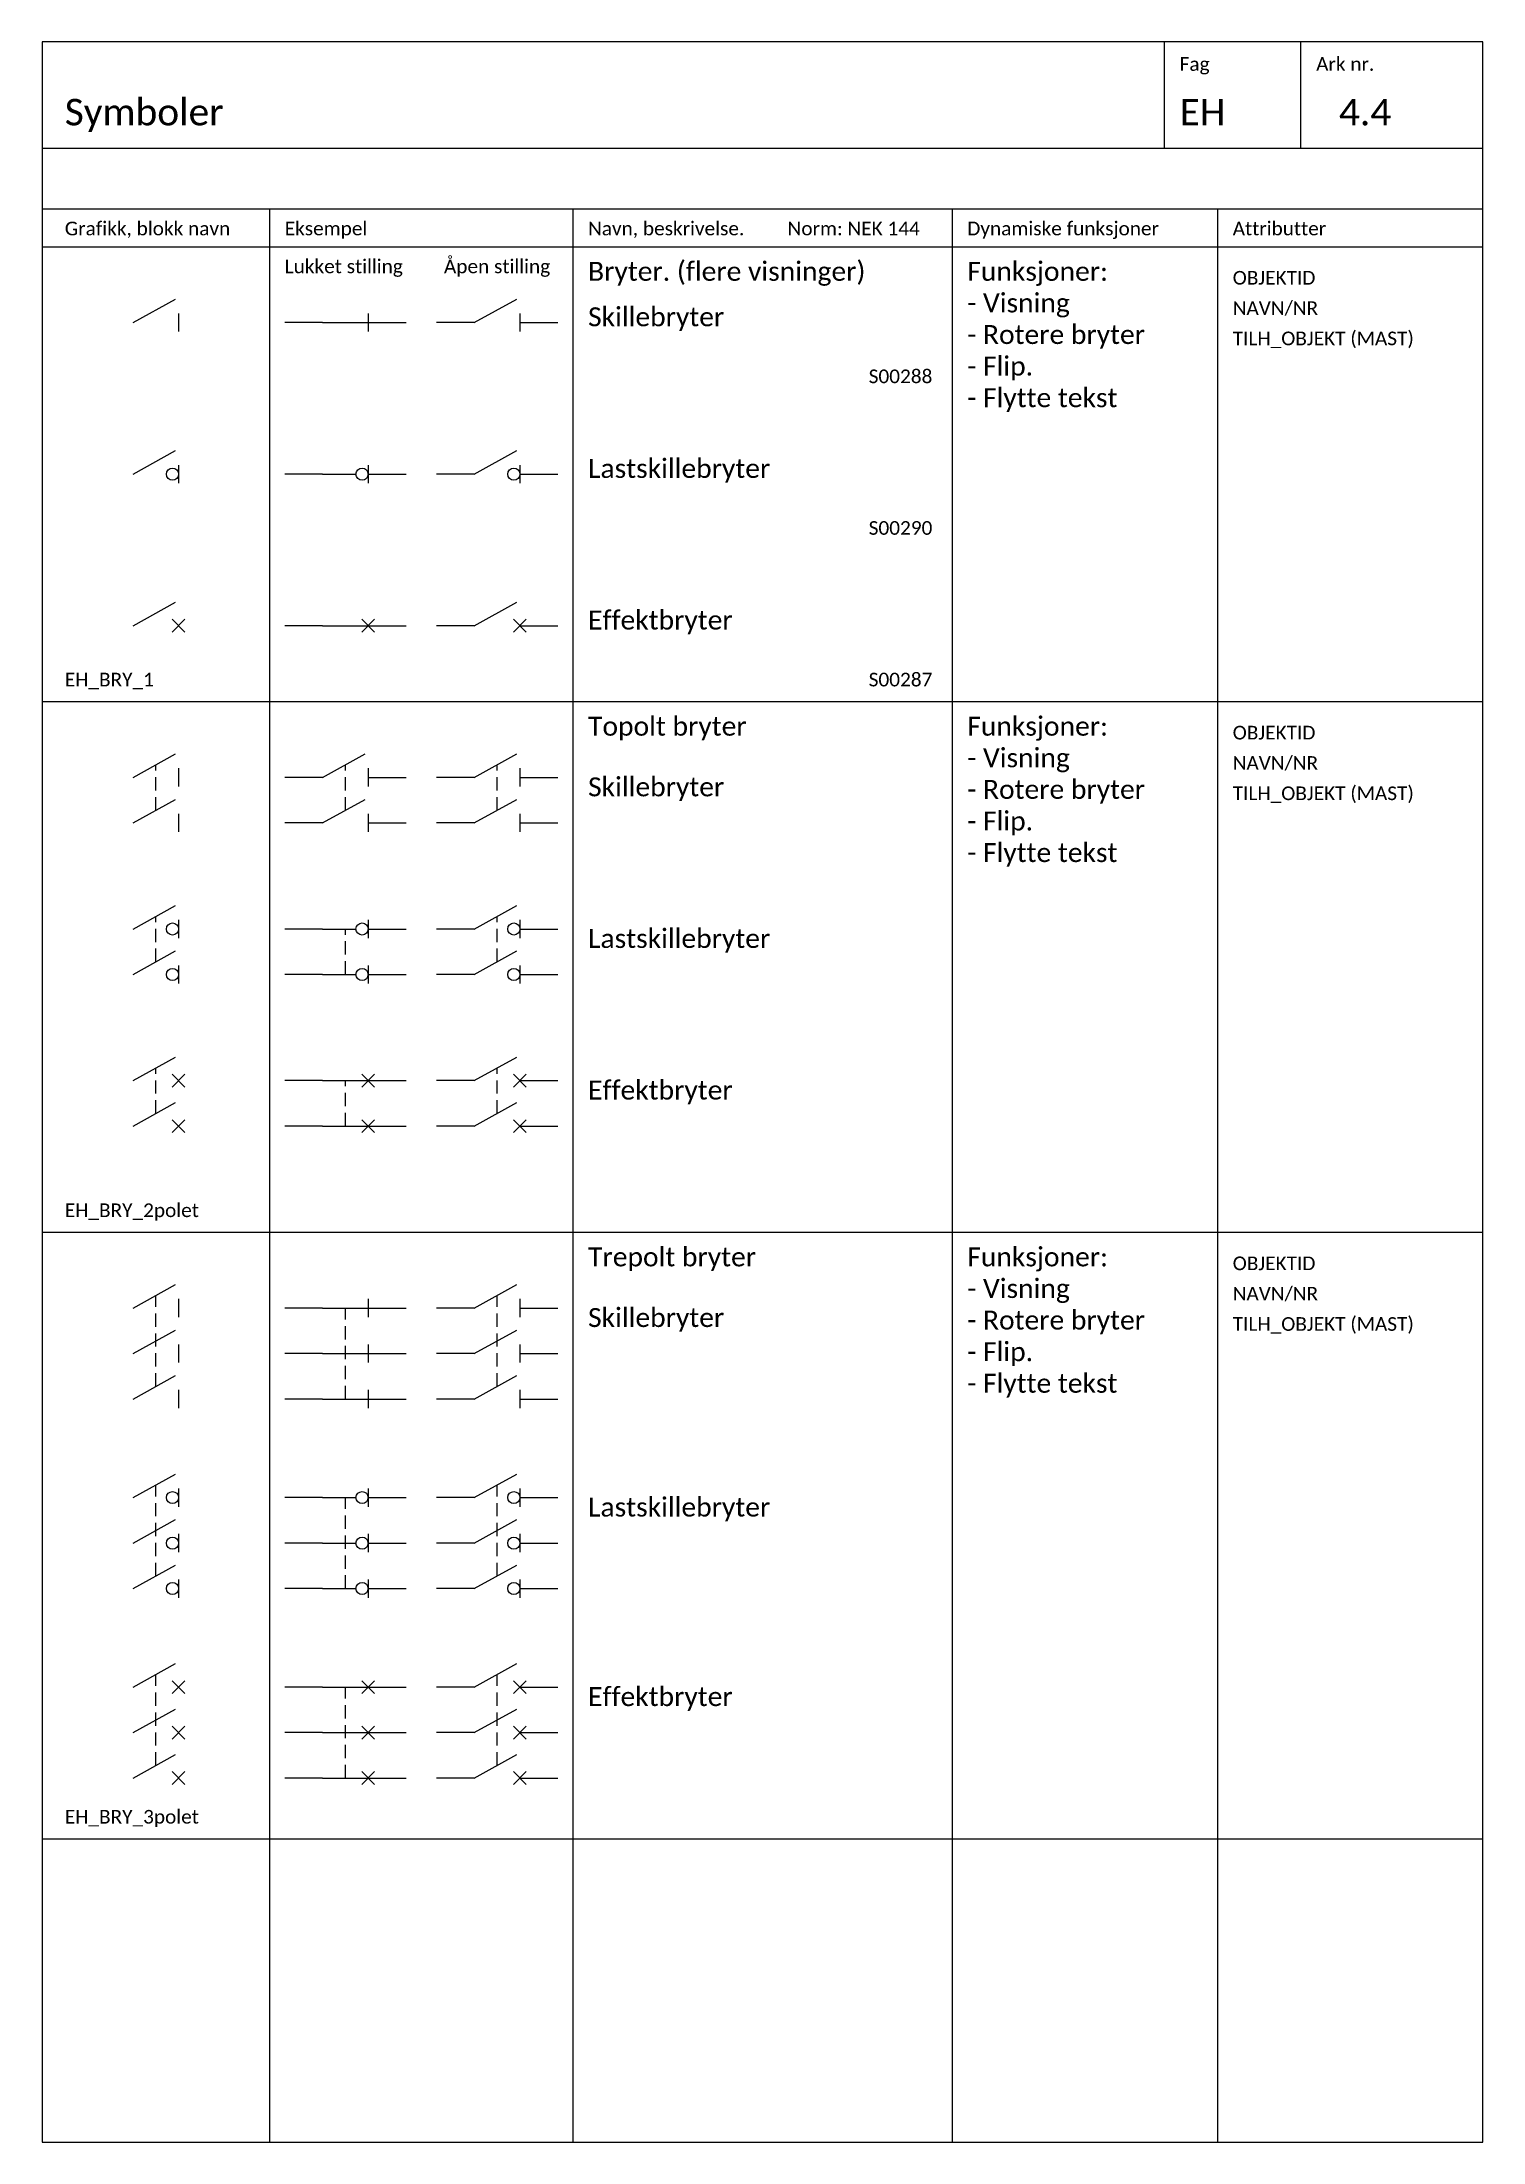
# Paper-space layout '4.4 Symboler' of a CAD drawing. Header units: millimetres. Extents: x 0 to 190, y 0 to 277.
# The model-space entities are those that its viewports show. They can reach past a viewport. Long polylines and large blocks are cut down to what shows.
import ezdxf
from ezdxf.enums import TextEntityAlignment as Align

# ---------------------------------------------------------------- set-up
doc = ezdxf.new("R2010")
doc.units = ezdxf.units.MM
doc.linetypes.add('STIPLET', pattern=[3.75, 2.5, -1.25])
doc.layers.add('JBTEH_ATT_OBJEKTID', color=2, linetype='Continuous', lineweight=25)
for name, color, linetype in [('JBTEH_ATT_Tekst', 2, 'Continuous'), ('JBTEH_Komponenter', 4, 'Continuous'), ('RAMME', 5, 'Continuous'), ('RAMME SYMBOLER', 4, 'Continuous'), ('RAMME TEKST', 7, 'Continuous')]:
    doc.layers.add(name, color=color, linetype=linetype)
doc.styles.add('Calibri', font='calibri.ttf')
doc.styles.add('ISO25', font='isocp.shx', dxfattribs={"width": 0.9, "height": 2.5})

# ---------------------------------------------------------------- blocks, each defined once
blk = doc.blocks.new('*U176')
at = {"color": 5}
blk.add_line((0, 0), (5.6, 3.1), dxfattribs=at)
at = {"color": 7}
blk.add_line((6, 1.2), (6, -1.2), dxfattribs=at)
at = {"layer": 'JBTEH_ATT_OBJEKTID', "style": 'ISO25'}
blk.add_attdef('OBJEKTID', text='', height=2.5, dxfattribs=at).set_placement((2.92, 12.75), align=Align.CENTER)
at = {"layer": 'JBTEH_ATT_Tekst', "style": 'ISO25'}
for tag, p in [('NAVN/NR', (2.92, 8.75)), ('TILH_OBJEKT', (2.92, 4.75))]:
    blk.add_attdef(tag, text='', height=2.5, dxfattribs=at).set_placement(p, align=Align.CENTER)
blk = doc.blocks.new('*U195')
at = {"color": 5}
blk.add_line((0, 0), (6, 0), dxfattribs=at)
at = {"color": 7}
blk.add_line((6, 1.2), (6, -1.2), dxfattribs=at)
at = {"layer": 'JBTEH_ATT_OBJEKTID', "style": 'ISO25'}
blk.add_attdef('OBJEKTID', text='', height=2.5, dxfattribs=at).set_placement((2.924, 12.75), align=Align.CENTER)
at = {"layer": 'JBTEH_ATT_Tekst', "style": 'ISO25'}
for tag, p in [('NAVN/NR', (2.924, 8.75)), ('TILH_OBJEKT', (2.924, 4.75))]:
    blk.add_attdef(tag, text='', height=2.5, dxfattribs=at).set_placement(p, align=Align.CENTER)
blk = doc.blocks.new('*U178')
at = {"color": 5}
blk.add_line((0, 0), (5.6, 3.1), dxfattribs=at)
at = {"color": 7}
blk.add_line((6, 1.2), (6, -1.2), dxfattribs=at)
blk.add_circle((5.2, 0), 0.8, dxfattribs=at)
at = {"layer": 'JBTEH_ATT_OBJEKTID', "style": 'ISO25'}
blk.add_attdef('OBJEKTID', text='', height=2.5, dxfattribs=at).set_placement((2.92, 12.75), align=Align.CENTER)
at = {"layer": 'JBTEH_ATT_Tekst', "style": 'ISO25'}
for tag, p in [('NAVN/NR', (2.92, 8.75)), ('TILH_OBJEKT', (2.92, 4.75))]:
    blk.add_attdef(tag, text='', height=2.5, dxfattribs=at).set_placement(p, align=Align.CENTER)
blk = doc.blocks.new('*U180')
at = {"color": 5}
blk.add_line((0, 0), (5.6, 3.1), dxfattribs=at)
at = {"color": 7}
for p, q in [((5.15, 0.85), (6.85, -0.85)), ((6.85, 0.85), (5.15, -0.85))]:
    blk.add_line(p, q, dxfattribs=at)
at = {"layer": 'JBTEH_ATT_OBJEKTID', "style": 'ISO25'}
blk.add_attdef('OBJEKTID', text='', height=2.5, dxfattribs=at).set_placement((2.92, 12.75), align=Align.CENTER)
at = {"layer": 'JBTEH_ATT_Tekst', "style": 'ISO25'}
for tag, p in [('NAVN/NR', (2.92, 8.75)), ('TILH_OBJEKT', (2.92, 4.75))]:
    blk.add_attdef(tag, text='', height=2.5, dxfattribs=at).set_placement(p, align=Align.CENTER)
blk = doc.blocks.new('*U183')
at = {"color": 5}
blk.add_line((0, 0), (4.4, 0), dxfattribs=at)
at = {"color": 7}
blk.add_line((6, 1.2), (6, -1.2), dxfattribs=at)
blk.add_circle((5.2, 0), 0.8, dxfattribs=at)
at = {"layer": 'JBTEH_ATT_OBJEKTID', "style": 'ISO25'}
blk.add_attdef('OBJEKTID', text='', height=2.5, dxfattribs=at).set_placement((2.924, 12.75), align=Align.CENTER)
at = {"layer": 'JBTEH_ATT_Tekst', "style": 'ISO25'}
for tag, p in [('NAVN/NR', (2.924, 8.75)), ('TILH_OBJEKT', (2.924, 4.75))]:
    blk.add_attdef(tag, text='', height=2.5, dxfattribs=at).set_placement(p, align=Align.CENTER)
blk = doc.blocks.new('*U182')
at = {"color": 5}
blk.add_line((0, 0), (6, 0), dxfattribs=at)
at = {"color": 7}
for p, q in [((5.15, 0.85), (6.85, -0.85)), ((6.85, 0.85), (5.15, -0.85))]:
    blk.add_line(p, q, dxfattribs=at)
at = {"layer": 'JBTEH_ATT_OBJEKTID', "style": 'ISO25'}
blk.add_attdef('OBJEKTID', text='', height=2.5, dxfattribs=at).set_placement((2.92, 12.75), align=Align.CENTER)
at = {"layer": 'JBTEH_ATT_Tekst', "style": 'ISO25'}
for tag, p in [('NAVN/NR', (2.92, 8.75)), ('TILH_OBJEKT', (2.92, 4.75))]:
    blk.add_attdef(tag, text='', height=2.5, dxfattribs=at).set_placement(p, align=Align.CENTER)
blk = doc.blocks.new('*U196')
at = {"color": 5}
for p, q in [((0, 0), (5.6, 3.1)), ((0, -6), (5.6, -2.9))]:
    blk.add_line(p, q, dxfattribs=at)
at = {"linetype": 'STIPLET', "ltscale": 0.7}
blk.add_line((3, -4.34), (3, 1.66), dxfattribs=at)
at = {"color": 7}
for p, q in [((6, 1.2), (6, -1.2)), ((6, -4.8), (6, -7.2))]:
    blk.add_line(p, q, dxfattribs=at)
at = {"layer": 'JBTEH_ATT_Tekst', "style": 'ISO25'}
for tag, p in [('OBJEKTID', (2.92, 12.75)), ('NAVN/NR', (2.92, 8.75)), ('TILH_OBJEKT', (2.92, 4.75))]:
    blk.add_attdef(tag, text='', height=2.5, dxfattribs=at).set_placement(p, align=Align.CENTER)
blk = doc.blocks.new('*U197')
at = {"color": 5}
for p, q in [((0, 0), (5.6, 3.1)), ((0, -6), (5.6, -2.9))]:
    blk.add_line(p, q, dxfattribs=at)
at = {"linetype": 'STIPLET', "ltscale": 0.7}
blk.add_line((3, -4.34), (3, 1.66), dxfattribs=at)
at = {"color": 7}
for p, q in [((6, 1.2), (6, -1.2)), ((6, -4.8), (6, -7.2))]:
    blk.add_line(p, q, dxfattribs=at)
at = {"layer": 'JBTEH_ATT_Tekst', "style": 'ISO25'}
for tag, p in [('OBJEKTID', (2.92, 12.75)), ('NAVN/NR', (2.92, 8.75)), ('TILH_OBJEKT', (2.92, 4.75))]:
    blk.add_attdef(tag, text='', height=2.5, dxfattribs=at).set_placement(p, align=Align.CENTER)
blk = doc.blocks.new('*U199')
at = {"color": 5}
for p, q in [((0, 0), (4.4, 0)), ((0, -6), (4.4, -6))]:
    blk.add_line(p, q, dxfattribs=at)
at = {"linetype": 'STIPLET', "ltscale": 0.7}
blk.add_line((3, -6), (3, 0), dxfattribs=at)
at = {"color": 7}
for p, q in [((6, 1.2), (6, -1.2)), ((6, -4.8), (6, -7.2))]:
    blk.add_line(p, q, dxfattribs=at)
for centre in [(5.2, 0), (5.2, -6)]:
    blk.add_circle(centre, 0.8, dxfattribs=at)
at = {"layer": 'JBTEH_ATT_Tekst', "style": 'ISO25'}
for tag, p in [('OBJEKTID', (2.924, 12.75)), ('NAVN/NR', (2.924, 8.75)), ('TILH_OBJEKT', (2.924, 4.75))]:
    blk.add_attdef(tag, text='', height=2.5, dxfattribs=at).set_placement(p, align=Align.CENTER)
blk = doc.blocks.new('*U202')
at = {"color": 5}
for p, q in [((0, 0), (6, 0)), ((0, -6), (6, -6))]:
    blk.add_line(p, q, dxfattribs=at)
at = {"linetype": 'STIPLET', "ltscale": 0.7}
blk.add_line((3, -6), (3, 0), dxfattribs=at)
at = {"color": 7}
for p, q in [((5.15, 0.85), (6.85, -0.85)), ((6.85, 0.85), (5.15, -0.85)), ((5.15, -5.15), (6.85, -6.85)), ((6.85, -5.15), (5.15, -6.85))]:
    blk.add_line(p, q, dxfattribs=at)
at = {"layer": 'JBTEH_ATT_Tekst', "style": 'ISO25'}
for tag, p in [('OBJEKTID', (2.92, 12.75)), ('NAVN/NR', (2.92, 8.75)), ('TILH_OBJEKT', (2.92, 4.75))]:
    blk.add_attdef(tag, text='', height=2.5, dxfattribs=at).set_placement(p, align=Align.CENTER)
blk = doc.blocks.new('*U203')
at = {"color": 5}
for p, q in [((0, 0), (5.6, 3.1)), ((0, -6), (5.6, -2.9))]:
    blk.add_line(p, q, dxfattribs=at)
at = {"linetype": 'STIPLET', "ltscale": 0.7}
blk.add_line((3, -4.34), (3, 1.66), dxfattribs=at)
at = {"color": 7}
for p, q in [((5.15, 0.85), (6.85, -0.85)), ((6.85, 0.85), (5.15, -0.85)), ((5.15, -5.15), (6.85, -6.85)), ((6.85, -5.15), (5.15, -6.85))]:
    blk.add_line(p, q, dxfattribs=at)
at = {"layer": 'JBTEH_ATT_Tekst', "style": 'ISO25'}
for tag, p in [('OBJEKTID', (2.92, 12.75)), ('NAVN/NR', (2.92, 8.75)), ('TILH_OBJEKT', (2.92, 4.75))]:
    blk.add_attdef(tag, text='', height=2.5, dxfattribs=at).set_placement(p, align=Align.CENTER)
blk = doc.blocks.new('*U200')
at = {"color": 5}
for p, q in [((0, 0), (5.6, 3.1)), ((0, -6), (5.6, -2.9))]:
    blk.add_line(p, q, dxfattribs=at)
at = {"linetype": 'STIPLET', "ltscale": 0.7}
blk.add_line((3, -4.34), (3, 1.66), dxfattribs=at)
at = {"color": 7}
for p, q in [((6, 1.2), (6, -1.2)), ((6, -4.8), (6, -7.2))]:
    blk.add_line(p, q, dxfattribs=at)
for centre in [(5.2, 0), (5.2, -6)]:
    blk.add_circle(centre, 0.8, dxfattribs=at)
at = {"layer": 'JBTEH_ATT_Tekst', "style": 'ISO25'}
for tag, p in [('OBJEKTID', (2.92, 12.75)), ('NAVN/NR', (2.92, 8.75)), ('TILH_OBJEKT', (2.92, 4.75))]:
    blk.add_attdef(tag, text='', height=2.5, dxfattribs=at).set_placement(p, align=Align.CENTER)
blk = doc.blocks.new('*U207')
at = {"color": 5}
for p, q in [((0, 0), (6, 0)), ((0, -6), (6, -6)), ((0, -12), (6, -12))]:
    blk.add_line(p, q, dxfattribs=at)
at = {"linetype": 'STIPLET', "ltscale": 0.7}
blk.add_line((3, -12), (3, 0), dxfattribs=at)
at = {"color": 7}
for p, q in [((6, 1.2), (6, -1.2)), ((6, -4.8), (6, -7.2)), ((6, -10.8), (6, -13.2))]:
    blk.add_line(p, q, dxfattribs=at)
at = {"layer": 'JBTEH_ATT_Tekst', "style": 'ISO25'}
for tag, p in [('OBJEKTID', (2.924, 12.75)), ('NAVN/NR', (2.924, 8.75)), ('TILH_OBJEKT', (2.924, 4.75))]:
    blk.add_attdef(tag, text='', height=2.5, dxfattribs=at).set_placement(p, align=Align.CENTER)
blk = doc.blocks.new('*U205')
at = {"color": 5}
for p, q in [((0, 0), (4.4, 0)), ((0, -6), (4.4, -6)), ((0, -12), (4.4, -12))]:
    blk.add_line(p, q, dxfattribs=at)
at = {"linetype": 'STIPLET', "ltscale": 0.7}
blk.add_line((3, -12), (3, 0), dxfattribs=at)
at = {"color": 7}
for p, q in [((6, 1.2), (6, -1.2)), ((6, -4.8), (6, -7.2)), ((6, -10.8), (6, -13.2))]:
    blk.add_line(p, q, dxfattribs=at)
for centre in [(5.2, 0), (5.2, -6), (5.2, -12)]:
    blk.add_circle(centre, 0.8, dxfattribs=at)
at = {"layer": 'JBTEH_ATT_Tekst', "style": 'ISO25'}
for tag, p in [('OBJEKTID', (2.924, 12.75)), ('NAVN/NR', (2.924, 8.75)), ('TILH_OBJEKT', (2.924, 4.75))]:
    blk.add_attdef(tag, text='', height=2.5, dxfattribs=at).set_placement(p, align=Align.CENTER)
blk = doc.blocks.new('*U206')
at = {"color": 5}
for p, q in [((0, 0), (6, 0)), ((0, -6), (6, -6)), ((0, -12), (6, -12))]:
    blk.add_line(p, q, dxfattribs=at)
at = {"linetype": 'STIPLET', "ltscale": 0.7}
blk.add_line((3, -12), (3, 0), dxfattribs=at)
at = {"color": 7}
for p, q in [((5.15, 0.85), (6.85, -0.85)), ((6.85, 0.85), (5.15, -0.85)), ((5.15, -5.15), (6.85, -6.85)), ((6.85, -5.15), (5.15, -6.85)), ((5.15, -11.15), (6.85, -12.85)), ((6.85, -11.15), (5.15, -12.85))]:
    blk.add_line(p, q, dxfattribs=at)
at = {"layer": 'JBTEH_ATT_Tekst', "style": 'ISO25'}
for tag, p in [('OBJEKTID', (2.92, 12.75)), ('NAVN/NR', (2.92, 8.75)), ('TILH_OBJEKT', (2.92, 4.75))]:
    blk.add_attdef(tag, text='', height=2.5, dxfattribs=at).set_placement(p, align=Align.CENTER)
blk = doc.blocks.new('*U208')
at = {"color": 5}
for p, q in [((0, 0), (5.6, 3.1)), ((0, -6), (5.6, -2.9)), ((0, -12), (5.6, -8.9))]:
    blk.add_line(p, q, dxfattribs=at)
at = {"linetype": 'STIPLET', "ltscale": 0.7}
blk.add_line((3, -10.34), (3, 1.66), dxfattribs=at)
at = {"color": 7}
for p, q in [((6, 1.2), (6, -1.2)), ((6, -4.8), (6, -7.2)), ((6, -10.8), (6, -13.2))]:
    blk.add_line(p, q, dxfattribs=at)
at = {"layer": 'JBTEH_ATT_Tekst', "style": 'ISO25'}
for tag, p in [('OBJEKTID', (2.92, 12.75)), ('NAVN/NR', (2.92, 8.75)), ('TILH_OBJEKT', (2.92, 4.75))]:
    blk.add_attdef(tag, text='', height=2.5, dxfattribs=at).set_placement(p, align=Align.CENTER)
blk = doc.blocks.new('*U210')
at = {"color": 5}
for p, q in [((0, 0), (5.6, 3.1)), ((0, -6), (5.6, -2.9)), ((0, -12), (5.6, -8.9))]:
    blk.add_line(p, q, dxfattribs=at)
at = {"linetype": 'STIPLET', "ltscale": 0.7}
blk.add_line((3, -10.34), (3, 1.66), dxfattribs=at)
at = {"color": 7}
for p, q in [((6, 1.2), (6, -1.2)), ((6, -4.8), (6, -7.2)), ((6, -10.8), (6, -13.2))]:
    blk.add_line(p, q, dxfattribs=at)
for centre in [(5.2, 0), (5.2, -6), (5.2, -12)]:
    blk.add_circle(centre, 0.8, dxfattribs=at)
at = {"layer": 'JBTEH_ATT_Tekst', "style": 'ISO25'}
for tag, p in [('OBJEKTID', (2.92, 12.75)), ('NAVN/NR', (2.92, 8.75)), ('TILH_OBJEKT', (2.92, 4.75))]:
    blk.add_attdef(tag, text='', height=2.5, dxfattribs=at).set_placement(p, align=Align.CENTER)
blk = doc.blocks.new('*U212')
at = {"color": 5}
for p, q in [((0, 0), (5.6, 3.1)), ((0, -6), (5.6, -2.9)), ((0, -12), (5.6, -8.9))]:
    blk.add_line(p, q, dxfattribs=at)
at = {"linetype": 'STIPLET', "ltscale": 0.7}
blk.add_line((3, -10.34), (3, 1.66), dxfattribs=at)
at = {"color": 7}
for p, q in [((5.15, 0.85), (6.85, -0.85)), ((6.85, 0.85), (5.15, -0.85)), ((5.15, -5.15), (6.85, -6.85)), ((6.85, -5.15), (5.15, -6.85)), ((5.15, -11.15), (6.85, -12.85)), ((6.85, -11.15), (5.15, -12.85))]:
    blk.add_line(p, q, dxfattribs=at)
at = {"layer": 'JBTEH_ATT_Tekst', "style": 'ISO25'}
for tag, p in [('OBJEKTID', (2.92, 12.75)), ('NAVN/NR', (2.92, 8.75)), ('TILH_OBJEKT', (2.92, 4.75))]:
    blk.add_attdef(tag, text='', height=2.5, dxfattribs=at).set_placement(p, align=Align.CENTER)

msp = doc.modelspace()

# ---------------------------------------------------------------- linework, layer by layer
at = {"layer": 'JBTEH_Komponenter', "ltscale": 5}
for p, q in [((667, -681), (662, -681)), ((673, -681), (678, -681)), ((687, -681), (682, -681)), ((693, -681), (698, -681)), ((667, -701), (662, -701)), ((673, -701), (678, -701)), ((687, -701), (682, -701)), ((693, -701), (698, -701)), ((667, -721), (662, -721)), ((673, -721), (678, -721)), ((687, -721), (682, -721)), ((693, -721), (698, -721)), ((667, -741), (662, -741)), ((673, -741), (678, -741)), ((687, -741), (682, -741)), ((693, -741), (698, -741)), ((667, -747), (662, -747)), ((673, -747), (678, -747)), ((687, -747), (682, -747)), ((693, -747), (698, -747)), ((667, -761), (662, -761)), ((673, -761), (678, -761)), ((687, -761), (682, -761)), ((693, -761), (698, -761)), ((667, -767), (662, -767)), ((673, -767), (678, -767)), ((687, -767), (682, -767)), ((693, -767), (698, -767)), ((667, -781), (662, -781)), ((673, -781), (678, -781)), ((687, -781), (682, -781)), ((693, -781), (698, -781)), ((667, -787), (662, -787)), ((673, -787), (678, -787)), ((687, -787), (682, -787)), ((693, -787), (698, -787)), ((667, -811), (662, -811)), ((673, -811), (678, -811)), ((687, -811), (682, -811)), ((693, -811), (698, -811)), ((667, -817), (662, -817)), ((673, -817), (678, -817)), ((687, -817), (682, -817)), ((693, -817), (698, -817)), ((667, -823), (662, -823)), ((673, -823), (678, -823)), ((687, -823), (682, -823)), ((693, -823), (698, -823)), ((667, -836), (662, -836)), ((673, -836), (678, -836)), ((687, -836), (682, -836)), ((693, -836), (698, -836)), ((667, -842), (662, -842)), ((673, -842), (678, -842)), ((687, -842), (682, -842)), ((693, -842), (698, -842)), ((667, -848), (662, -848)), ((673, -848), (678, -848)), ((687, -848), (682, -848)), ((693, -848), (698, -848)), ((667, -861), (662, -861)), ((673, -861), (678, -861)), ((687, -861), (682, -861)), ((693, -861), (698, -861)), ((667, -867), (662, -867)), ((673, -867), (678, -867)), ((687, -867), (682, -867)), ((693, -867), (698, -867)), ((667, -873), (662, -873)), ((673, -873), (678, -873)), ((687, -873), (682, -873)), ((693, -873), (698, -873))]:
    msp.add_line(p, q, dxfattribs=at)
at = {"layer": 'RAMME'}
msp.add_lwpolyline([(820, -644), (630, -644), (630, -921), (820, -921)], close=True, dxfattribs=at)
msp.add_lwpolyline([(630, -658), (820, -658)], dxfattribs=at)
at = {"layer": 'RAMME SYMBOLER'}
for p, q in [((778, -658), (778, -644)), ((796, -658), (796, -644)), ((630, -666), (820, -666)), ((660, -666), (660, -921)), ((700, -666), (700, -921)), ((750, -666), (750, -921)), ((785, -666), (785, -921)), ((630, -671), (820, -671)), ((630, -731), (820, -731)), ((630, -801), (820, -801)), ((630, -881), (820, -881))]:
    msp.add_line(p, q, dxfattribs=at)

# ---------------------------------------------------------------- block references
at = {"layer": 'JBTEH_Komponenter'}
for name, p in [('*U176', (642, -681)), ('*U176', (687, -681)), ('*U195', (667, -681)), ('*U178', (642, -701)), ('*U178', (687, -701)), ('*U183', (667, -701)), ('*U180', (642, -721)), ('*U182', (667, -721)), ('*U180', (687, -721)), ('*U197', (642, -741)), ('*U196', (667, -741)), ('*U197', (687, -741)), ('*U200', (642, -761)), ('*U200', (687, -761)), ('*U199', (667, -761)), ('*U203', (642, -781)), ('*U203', (687, -781)), ('*U202', (667, -781)), ('*U208', (642, -811)), ('*U208', (687, -811)), ('*U207', (667, -811)), ('*U210', (642, -836)), ('*U210', (687, -836)), ('*U205', (667, -836)), ('*U212', (642, -861)), ('*U212', (687, -861)), ('*U206', (667, -861))]:
    msp.add_blockref(name, p, dxfattribs=at)

# ---------------------------------------------------------------- texts
at = {"layer": 'RAMME TEKST', "linetype": 'ByBlock', "style": 'Calibri'}
for s, height, p in [('Fag', 1.8, (780, -647.8)), ('Ark nr.', 1.8, (798, -647.8)), ('Symboler', 3.5, (633, -655)), ('EH', 3.5, (780, -655)), ('4.4', 3.5, (801, -655)), ('Grafikk, blokk navn', 1.8, (633, -669.5)), ('Eksempel', 1.8, (662, -669.5)), ('Navn, beskrivelse.         Norm: NEK 144', 1.8, (702, -669.5)), ('Dynamiske funksjoner', 1.8, (752, -669.5)), ('Attributter', 1.8, (787, -669.5)), ('Lukket stilling', 1.8, (662, -674.5)), ('Åpen stilling', 1.8, (683, -674.5)), ('Bryter. (flere visninger)', 2.5, (702, -675.5)), ('Skillebryter', 2.5, (702, -681.5)), ('S00288', 1.8, (739, -689)), ('Lastskillebryter', 2.5, (702, -701.5)), ('S00290', 1.8, (739, -709)), ('Effektbryter', 2.5, (702, -721.5)), ('EH_BRY_1', 1.8, (633, -729)), ('S00287', 1.8, (739, -729)), ('Topolt bryter', 2.5, (702, -735.5)), ('Skillebryter', 2.5, (702, -743.5)), ('Lastskillebryter', 2.5, (702, -763.5)), ('Effektbryter', 2.5, (702, -783.5)), ('EH_BRY_2polet', 1.8, (633, -799)), ('Trepolt bryter', 2.5, (702, -805.5)), ('Skillebryter', 2.5, (702, -813.5)), ('Lastskillebryter', 2.5, (702, -838.5)), ('Effektbryter', 2.5, (702, -863.5)), ('EH_BRY_3polet', 1.8, (633, -879))]:
    msp.add_text(s, height=height, dxfattribs=at).set_placement(p)
at = {"layer": 'RAMME TEKST', "style": 'Calibri'}
for s, p in [('OBJEKTID', (787, -676)), ('NAVN/NR', (787, -680)), ('TILH_OBJEKT (MAST)', (787, -684)), ('OBJEKTID', (787, -736)), ('NAVN/NR', (787, -740)), ('TILH_OBJEKT (MAST)', (787, -744)), ('OBJEKTID', (787, -806)), ('NAVN/NR', (787, -810)), ('TILH_OBJEKT (MAST)', (787, -814))]:
    msp.add_text(s, height=1.8, dxfattribs=at).set_placement(p)
at = {"layer": 'RAMME TEKST', "linetype": 'ByBlock', "char_height": 2.5, "attachment_point": 1, "style": 'Calibri'}
for insert in [(752, -673), (752, -733), (752, -803)]:
    msp.add_mtext_dynamic_manual_height_columns('Funksjoner:\\P- Visning\\P- Rotere bryter\\P- Flip. \\P- Flytte tekst', width=23.6499, gutter_width=9, heights=[0], dxfattribs=dict(at, insert=insert))

psp = doc.layouts.new('4.4 Symboler')

# ---------------------------------------------------------------- viewports
at = {"layer": 'RAMME'}
psp.add_viewport(center=(95, 138.5), size=(190, 277), view_center_point=(725, -782.5), view_height=277, dxfattribs=at)

doc.saveas('drawing.dxf')
